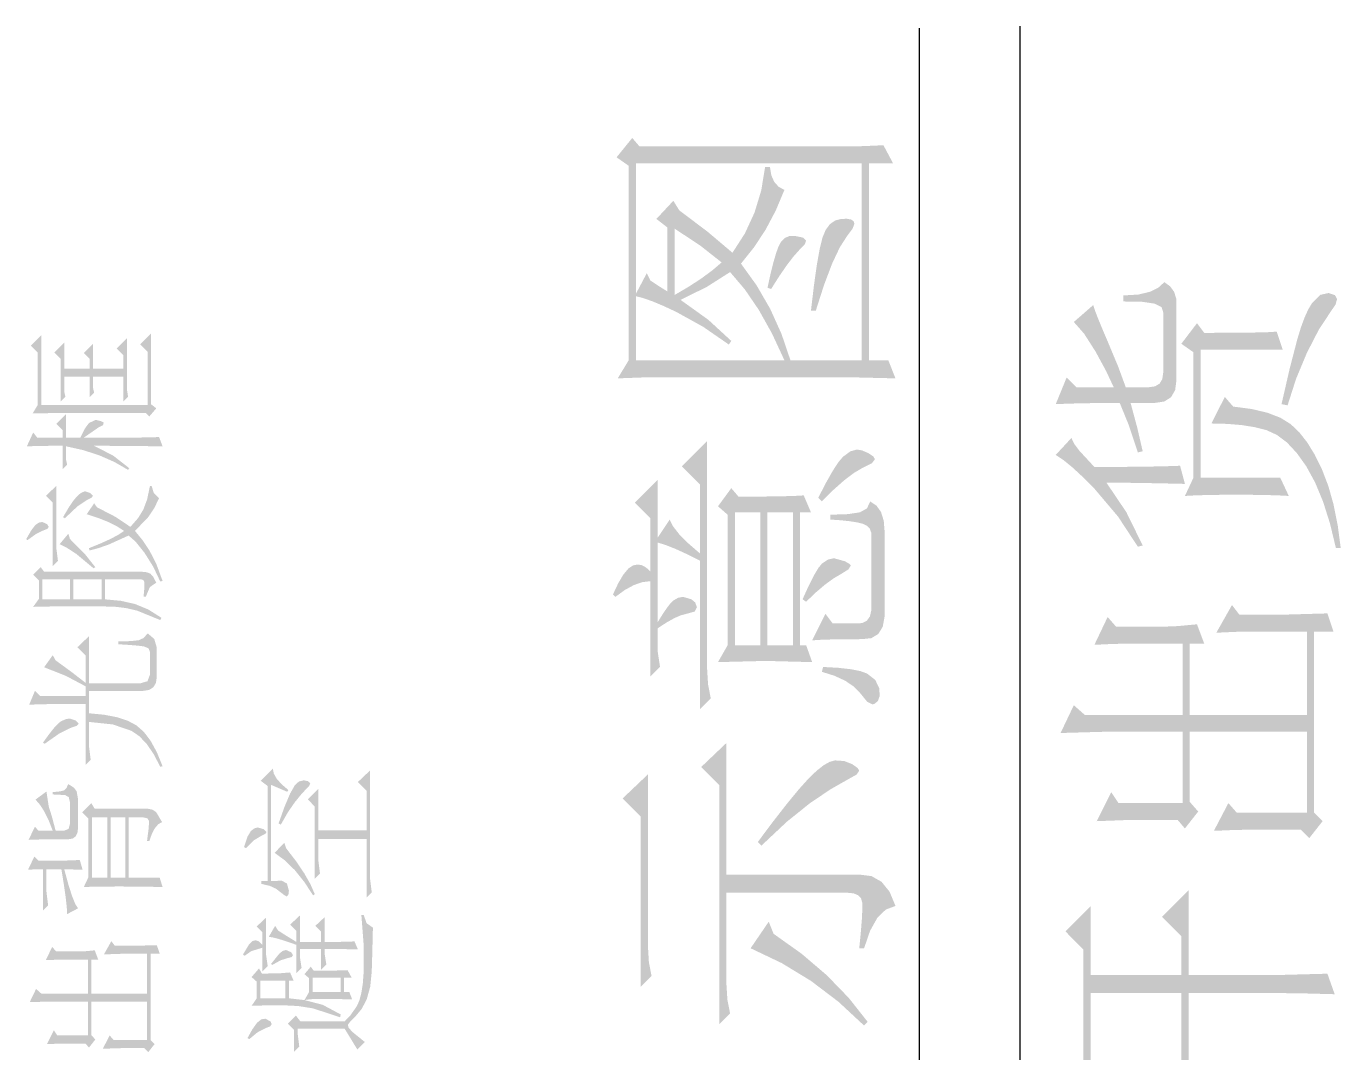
# Model space of a CAD drawing. Header units: millimetres. Extents: x 19 to 191, y 8 to 260.
# Drawn here: x 100.19 to 115.94, y 192.31 to 204.6 of the extents above; entities that cross this region are included whole.
import ezdxf

# ---------------------------------------------------------------- set-up
doc = ezdxf.new("R2010")
doc.units = ezdxf.units.MM
doc.layers.get('0').update_dxf_attribs({"linetype": 'CONTINUOUS'})

msp = doc.modelspace()

# ---------------------------------------------------------------- hatches: boundary and pattern name
h = msp.add_hatch(color=7)
h.paths.add_polyline_path([(107.536912, 203.165016), (109.938556, 203.165016), (110.213544, 203.168461), (110.460006, 203.179347), (110.575761, 202.962169), (110.286373, 202.962169), (110.286373, 200.60407), (110.517884, 200.60407), (110.604425, 200.386891), (110.011317, 200.401222), (107.8263, 200.401222), (107.565919, 200.397571), (107.276187, 200.386891), (107.406825, 200.60407), (107.406825, 202.933505), (107.261855, 203.034929), (107.44982, 203.266439)])
h.paths.add_polyline_path([(107.493366, 200.60407), (109.27324, 200.60407), (109.124084, 200.924894), (108.965937, 201.207788), (108.798695, 201.452855), (108.622254, 201.660198), (108.343615, 201.482776), (108.028596, 201.327264), (108.361736, 201.08845), (108.636586, 200.83558), (108.607372, 200.792034), (108.298484, 201.005354), (107.978435, 201.182294), (107.825981, 201.253608), (107.694352, 201.308798), (107.583498, 201.347866), (107.493366, 201.37081)])
h.paths.add_polyline_path([(110.199281, 200.60407), (110.199281, 202.962169), (107.493366, 202.962169), (107.493366, 201.399473), (107.623452, 201.645867), (107.666998, 201.558775), (107.782891, 201.482776), (107.869846, 201.428688), (107.869846, 202.195428), (107.739208, 202.296852), (107.942055, 202.514031), (108.014264, 202.398275), (108.34706, 202.148299), (108.650918, 201.891709), (108.800271, 202.124029), (108.915156, 202.372782), (108.995625, 202.637865), (109.041729, 202.919174), (109.099607, 202.919174), (109.11604, 202.820463), (109.150456, 202.741751), (109.202856, 202.682987), (109.27324, 202.644117), (109.1703, 202.39887), (109.049171, 202.170003), (108.909851, 201.95757), (108.752341, 201.761622), (108.941365, 201.499209), (109.103259, 201.218812), (109.23797, 200.920433), (109.345449, 200.60407)])
h.paths.add_polyline_path([(107.956386, 201.385142), (108.127444, 201.485506), (108.278503, 201.584062), (108.409614, 201.68086), (108.520831, 201.775953), (108.264033, 201.978112), (107.956386, 202.181097)])
h.paths.add_polyline_path([(109.070392, 201.472234), (109.105842, 201.633163), (109.139432, 201.768719), (109.171161, 201.878953), (109.20103, 201.963918), (109.23493, 202.026334), (109.278752, 202.068855), (109.332495, 202.091429), (109.396161, 202.094005), (109.4991, 202.072094), (109.533413, 202.036127), (109.515499, 201.989411), (109.461204, 201.935255), (109.38555, 201.850815), (109.302454, 201.743018), (109.211917, 201.611863), (109.113938, 201.457351)])
h.paths.add_polyline_path([(109.591291, 201.197177), (109.62724, 201.501224), (109.66226, 201.74853), (109.696246, 201.938992), (109.729095, 202.072507), (109.767637, 202.165232), (109.817909, 202.233462), (109.879861, 202.277301), (109.953439, 202.296852), (110.022892, 202.298505), (110.072502, 202.28941), (110.102267, 202.269567), (110.112189, 202.238974), (110.090623, 202.180752), (110.025648, 202.094005), (109.937058, 201.956666), (109.84485, 201.761346), (109.748921, 201.508149), (109.649168, 201.197177)])
h = msp.add_hatch(color=7)
h.paths.add_polyline_path([(115.317224, 198.978566), (115.201891, 198.984758), (115.058497, 198.989245), (114.887095, 198.991976), (114.687736, 198.992897), (114.489299, 198.991976), (114.320627, 198.989245), (114.181721, 198.984758), (114.07258, 198.978566), (114.174004, 199.195744), (114.174004, 200.700562), (114.029585, 200.801434), (114.21755, 201.047828), (114.30409, 200.932072), (114.629962, 200.932917), (114.88328, 200.935518), (115.064044, 200.939979), (115.172254, 200.946404), (115.245015, 200.729225), (114.261096, 200.729225), (114.261096, 199.195744), (115.2158, 199.195744)])
h.paths.add_polyline_path([(114.391182, 199.84673), (114.550484, 200.164781), (114.651356, 200.049026), (114.873565, 200.019785), (115.062287, 199.975094), (115.217523, 199.915003), (115.339273, 199.839564), (115.44142, 199.743024), (115.537986, 199.620387), (115.629177, 199.471602), (115.715201, 199.296617), (115.791571, 199.096741), (115.854452, 198.873352), (115.903795, 198.626503), (115.939546, 198.356243), (115.881669, 198.356243), (115.810553, 198.65048), (115.727811, 198.911386), (115.633389, 199.138909), (115.527237, 199.332997), (115.413351, 199.492867), (115.295796, 199.618526), (115.174623, 199.709873), (115.049885, 199.766803), (114.913786, 199.801616), (114.758567, 199.82661), (114.584332, 199.841683)])
h.paths.add_polyline_path([(115.302892, 200.063908), (115.230132, 200.07824), (115.328111, 200.503227), (115.418648, 200.852146), (115.462478, 200.996323), (115.507187, 201.11797), (115.552826, 201.217085), (115.599446, 201.29367), (115.695358, 201.387514), (115.794576, 201.409425), (115.870506, 201.384069), (115.896, 201.337216), (115.877879, 201.271966), (115.823791, 201.192246), (115.678683, 200.973138), (115.534403, 200.692845), (115.404178, 200.38003)])
h.paths.add_polyline_path([(114.07258, 199.122984), (113.791469, 199.129495), (113.541002, 199.134146), (113.32123, 199.136937), (113.132207, 199.137867), (113.371296, 198.78316), (113.566564, 198.385458), (113.508687, 198.370575), (113.271871, 198.730588), (112.994954, 199.057941), (112.854515, 199.200344), (112.729268, 199.316598), (112.619318, 199.406601), (112.524767, 199.47025), (112.712732, 199.673097), (112.743738, 199.606124), (112.80699, 199.520961), (112.987788, 199.325831), (113.31242, 199.326675), (113.591782, 199.329276), (113.825877, 199.333738), (114.014702, 199.340163)])
h.paths.add_polyline_path([(113.291508, 200.092572), (113.064657, 200.09165), (112.861215, 200.08892), (112.681235, 200.084433), (112.524767, 200.07824), (112.654854, 200.396291), (112.770609, 200.280536), (113.219299, 200.280536), (113.128693, 200.474013), (113.00212, 200.707177), (112.864523, 200.922495), (112.741395, 201.062159), (112.972905, 201.264455), (112.99492, 201.199464), (113.031197, 201.10543), (113.081736, 200.982457), (113.146538, 200.830649), (113.273525, 200.526447), (113.363717, 200.280536), (113.638774, 200.280536), (113.714738, 200.291388), (113.768998, 200.323944), (113.801554, 200.378204), (113.812406, 200.454169), (113.812406, 201.177914), (113.793398, 201.240021), (113.707469, 201.282439), (113.55467, 201.305116), (113.335054, 201.308001), (113.335054, 201.38021), (113.515784, 201.391028), (113.653105, 201.423756), (113.754391, 201.474193), (113.826738, 201.539512), (113.895666, 201.488869), (113.942838, 201.423756), (113.968202, 201.344175), (113.971708, 201.250124), (113.971708, 200.367628), (113.955464, 200.247213), (113.906664, 200.161267), (113.825205, 200.109737), (113.710983, 200.092572), (113.421595, 200.092572), (113.501521, 199.795742), (113.566564, 199.513796), (113.508687, 199.499464), (113.396583, 199.835499)])
h = msp.add_hatch(color=7)
h.paths.add_polyline_path([(100.58792, 199.972986), (100.264356, 199.966371), (100.326092, 200.069448), (100.326092, 200.696731), (100.24341, 200.779414), (100.367434, 200.903437), (100.367434, 200.069448), (101.642394, 200.069448), (101.642394, 200.703346), (101.552546, 200.793194), (101.683736, 200.923832), (101.683736, 200.076614), (101.746023, 200.028107), (101.663341, 199.931644), (101.621448, 199.972986)])
h.paths.add_polyline_path([(100.6017, 200.110789), (100.6017, 200.620664), (100.526184, 200.696731), (100.643041, 200.813589), (100.643041, 200.503806), (100.94621, 200.503806), (100.94621, 200.620664), (100.877308, 200.689565), (100.987551, 200.799809), (100.987551, 200.503806), (101.353006, 200.503806), (101.353006, 200.662005), (101.270324, 200.744687), (101.394348, 200.86871), (101.394348, 200.255759), (101.408128, 200.165911), (101.353006, 200.110789), (101.353006, 200.407343), (100.987551, 200.407343), (100.987551, 200.276154), (101.001331, 200.214418), (100.94621, 200.159296), (100.94621, 200.407343), (100.643041, 200.407343), (100.643041, 200.228198), (100.656822, 200.165911)])
h.paths.add_polyline_path([(101.435689, 199.676983), (101.570116, 199.678637), (101.780198, 199.683598), (101.821539, 199.573355), (100.994717, 199.58052), (101.225676, 199.464834), (101.421908, 199.311527), (101.408128, 199.291132), (101.242867, 199.386234), (101.063756, 199.464903), (100.870796, 199.527242), (100.663987, 199.573355), (100.663987, 199.415156), (100.677768, 199.352868), (100.622646, 199.297747), (100.622646, 199.58052), (100.4229, 199.578591), (100.195454, 199.573355), (100.270971, 199.738719), (100.319478, 199.676983), (100.622646, 199.676983), (100.622646, 199.76628), (100.546579, 199.842348), (100.663987, 199.959205), (100.663987, 199.676983), (100.835967, 199.676983), (100.893155, 199.789431), (100.939595, 199.852269), (101.022277, 199.890303), (101.087872, 199.873216), (101.116122, 199.858402), (101.108267, 199.826638), (101.056453, 199.801006), (100.877308, 199.676983)])
h = msp.add_hatch(color=7)
h.paths.add_polyline_path([(107.218309, 197.798462), (107.282276, 197.933958), (107.343504, 198.037001), (107.401941, 198.107591), (107.457537, 198.145728), (107.511271, 198.157389), (107.564128, 198.149311), (107.616054, 198.121388), (107.666998, 198.073519), (107.666998, 198.710172), (107.479034, 198.898137), (107.75409, 199.173193), (107.75409, 198.478662), (107.898509, 198.695841), (107.937568, 198.615949), (108.010888, 198.521794), (108.118418, 198.413377), (108.260106, 198.290697), (108.260106, 199.115315), (108.043478, 199.332494), (108.347198, 199.636214), (108.347198, 196.901635), (108.358222, 196.720561), (108.390744, 196.554369), (108.260106, 196.423731), (108.260106, 198.203605), (108.103836, 198.282265), (107.967411, 198.344648), (107.850829, 198.390803), (107.75409, 198.420784), (107.75409, 197.465528), (107.814776, 197.563085), (107.866263, 197.639092), (107.908655, 197.693499), (107.942055, 197.726253), (107.999932, 197.758775), (108.05781, 197.769799), (108.159234, 197.740585), (108.204571, 197.702551), (108.224277, 197.646327), (108.197336, 197.593823), (108.101356, 197.566952), (108.036244, 197.550519), (107.956662, 197.516102), (107.862611, 197.463702), (107.75409, 197.393319), (107.75409, 197.118262), (107.782754, 196.930298), (107.666998, 196.814543), (107.666998, 197.957763), (107.570372, 197.94599), (107.468216, 197.910703), (107.360583, 197.851956), (107.247523, 197.769799)])
h.paths.add_polyline_path([(108.477285, 196.988176), (108.59304, 197.191023), (108.59304, 198.753718), (108.477285, 198.854591), (108.636586, 199.071769), (108.723127, 198.970346), (109.005478, 198.971276), (109.2299, 198.974066), (109.396342, 198.978717), (109.50475, 198.985229), (109.591291, 198.782381), (109.461204, 198.782381), (109.461204, 197.191023), (109.533413, 197.191023), (109.606174, 196.988176), (109.048895, 197.002507)])
h.paths.add_polyline_path([(108.680132, 197.191023), (108.983852, 197.191023), (108.983852, 198.782381), (108.680132, 198.782381)])
h.paths.add_polyline_path([(109.070392, 197.191023), (109.374663, 197.191023), (109.374663, 198.782381), (109.070392, 198.782381)])
h.paths.add_polyline_path([(109.721929, 196.87242), (109.73626, 196.930298), (109.921245, 196.919756), (110.070986, 196.903013), (110.18538, 196.880069), (110.264325, 196.850923), (110.361752, 196.774855), (110.408743, 196.67729), (110.416047, 196.584686), (110.394412, 196.525155), (110.360029, 196.492426), (110.329368, 196.481609), (110.264394, 196.514268), (110.18495, 196.612247), (110.107022, 196.693594), (110.003875, 196.764038), (109.875511, 196.823629)])
h.paths.add_polyline_path([(109.533413, 197.711921), (109.490418, 197.740585), (109.564419, 197.902745), (109.627671, 198.027905), (109.680174, 198.116065), (109.721929, 198.167225), (109.794345, 198.216352), (109.866347, 198.23282), (109.996985, 198.19644), (110.05128, 198.165503), (110.069195, 198.145728), (110.040256, 198.09853), (109.953439, 198.044304), (109.862075, 197.990974), (109.761616, 197.9178), (109.652062, 197.824783)])
h.paths.add_polyline_path([(109.721929, 198.912468), (109.678383, 198.956014), (109.772856, 199.138647), (109.853738, 199.281438), (109.921081, 199.384438), (109.974937, 199.447698), (110.063751, 199.512948), (110.141404, 199.53479), (110.204656, 199.523766), (110.278656, 199.491244), (110.338463, 199.451626), (110.358583, 199.419035), (110.322271, 199.371837), (110.213613, 199.317611), (110.107177, 199.254463), (109.989682, 199.165889), (109.861231, 199.051891)])
h.paths.add_polyline_path([(110.199281, 197.263232), (109.999405, 197.262311), (109.833894, 197.25958), (109.7028, 197.255093), (109.606174, 197.2489), (109.764924, 197.566952), (109.852016, 197.451196), (110.127072, 197.451196), (110.203881, 197.455623), (110.260742, 197.483718), (110.297759, 197.535377), (110.315037, 197.610498), (110.315037, 198.478662), (110.313994, 198.537685), (110.296778, 198.584977), (110.263334, 198.620591), (110.213613, 198.644578), (110.145805, 198.661424), (110.058101, 198.675583), (109.950451, 198.687056), (109.822801, 198.695841), (109.822801, 198.753718), (110.034812, 198.760815), (110.177784, 198.782381), (110.262809, 198.829441), (110.300705, 198.912468), (110.376669, 198.862635), (110.43093, 198.785826), (110.463486, 198.68194), (110.474338, 198.550871), (110.474338, 197.538289), (110.451591, 197.412525), (110.398201, 197.324693), (110.314115, 197.274894)])
h = msp.add_hatch(color=7)
h.paths.add_polyline_path([(100.188289, 198.463138), (100.250438, 198.570625), (100.298532, 198.63181), (100.339873, 198.659508), (100.381214, 198.666536), (100.440194, 198.638975), (100.457282, 198.608107), (100.441848, 198.583716), (100.394994, 198.566766), (100.30556, 198.523358), (100.202069, 198.449357)])
h.paths.add_polyline_path([(100.505237, 198.139574), (100.505237, 198.897495), (100.422555, 198.980178), (100.546579, 199.097035), (100.546579, 198.366675), (100.567525, 198.20131)])
h.paths.add_polyline_path([(100.58792, 198.401402), (100.691548, 198.525425), (100.711943, 198.463138), (100.891226, 198.282063), (101.015111, 198.125794), (100.994717, 198.112014), (100.788011, 198.283993), (100.679284, 198.354686)])
h.paths.add_polyline_path([(100.629261, 198.724965), (100.699403, 198.844441), (100.757143, 198.928363), (100.804272, 198.98252), (100.843132, 199.014353), (100.891088, 199.035299), (100.953375, 199.014353), (100.987551, 198.980178), (100.970463, 198.957371), (100.918649, 198.931671), (100.800138, 198.852433), (100.650207, 198.711185)])
h.paths.add_polyline_path([(101.036058, 198.842374), (101.256544, 198.728548), (101.435689, 198.608107), (101.526157, 198.710978), (101.59058, 198.814262), (101.636262, 198.936632), (101.669955, 199.097035), (101.690901, 199.097035), (101.716533, 199.01263), (101.780198, 198.952617), (101.720598, 198.830729), (101.652316, 198.728272), (101.49081, 198.5596), (101.57928, 198.451769), (101.666097, 198.322027), (101.747952, 198.160865), (101.821539, 197.960429), (101.793979, 197.953264), (101.708747, 198.13234), (101.604912, 198.297773), (101.500319, 198.428825), (101.414743, 198.504479), (101.170554, 198.394236), (101.050734, 198.352964), (100.94621, 198.325334), (100.939595, 198.352895), (101.084909, 198.412323), (101.203352, 198.466583), (101.294922, 198.515675), (101.359621, 198.5596), (101.277671, 198.613344), (101.175722, 198.664607), (101.053826, 198.713389), (100.912034, 198.759692), (101.001331, 198.89033)])
h.paths.add_polyline_path([(100.381214, 197.739943), (100.711943, 197.739943), (100.711943, 197.980824), (100.381214, 197.980824)])
h.paths.add_polyline_path([(100.753284, 197.739943), (101.091179, 197.739943), (101.091179, 197.980824), (100.753284, 197.980824)])
h.paths.add_polyline_path([(101.793979, 197.491896), (101.515064, 197.605447), (101.382359, 197.635626), (101.267017, 197.650095), (101.199011, 197.653075), (101.101652, 197.655332), (100.974942, 197.656761), (100.818879, 197.657261), (100.511439, 197.655332), (100.270971, 197.650095), (100.339873, 197.746558), (100.339873, 197.967044), (100.270971, 198.035946), (100.360819, 198.125794), (100.40216, 198.070672), (101.573493, 198.070672), (101.633713, 198.06454), (101.67657, 198.046419), (101.711296, 198.00742), (101.746023, 197.939483), (101.669886, 197.887807), (101.621448, 197.774119), (101.593888, 197.774119), (101.603465, 197.881606), (101.604361, 197.94279), (101.591545, 197.971316), (101.559712, 197.980824), (101.13252, 197.980824), (101.13252, 197.739943), (101.322001, 197.722235), (101.49081, 197.684271), (101.649285, 197.61902), (101.807759, 197.519457)])
for points in [[(113.247962, 197.412412), (113.812406, 197.412412), (113.986039, 197.419509), (114.21755, 197.441076), (114.30409, 197.209565), (114.130458, 197.209565), (114.130458, 196.356284), (115.534403, 196.356284), (115.534403, 197.354535), (114.897749, 197.354535), (114.68436, 197.350883), (114.44906, 197.340203), (114.637024, 197.672586), (114.724116, 197.556831), (115.259346, 197.556831), (115.780245, 197.571714), (115.852454, 197.354535), (115.620944, 197.354535), (115.620944, 195.183849), (115.722367, 195.082977), (115.563066, 194.880129), (115.461642, 194.981553), (114.897749, 194.981553), (114.66996, 194.977901), (114.419846, 194.967221), (114.593478, 195.299604), (114.694902, 195.183849), (115.534403, 195.183849), (115.534403, 196.153437), (114.130458, 196.153437), (114.130458, 195.314487), (114.231881, 195.198732), (114.07258, 194.995885), (113.986039, 195.097308), (113.392932, 195.097308), (113.016451, 195.082977), (113.190084, 195.430242), (113.277176, 195.299604), (114.043917, 195.299604), (114.043917, 196.153437), (113.088661, 196.153437), (112.582645, 196.139105), (112.741395, 196.472039), (112.872033, 196.356284), (114.043917, 196.356284), (114.043917, 197.209565), (113.392932, 197.209565), (113.204829, 197.205913), (112.987788, 197.195234), (113.146538, 197.528168)], [(100.546579, 193.522068), (100.815572, 193.522068), (100.898392, 193.525445), (101.008497, 193.535849), (101.049838, 193.425606), (100.967156, 193.425606), (100.967156, 193.018809), (101.635229, 193.018809), (101.635229, 193.494508), (101.33206, 193.494508), (101.11874, 193.487342), (101.208037, 193.646092), (101.249378, 193.59097), (101.504591, 193.59097), (101.752638, 193.597585), (101.787364, 193.494508), (101.677121, 193.494508), (101.677121, 192.460979), (101.725077, 192.412472), (101.64956, 192.316009), (101.601053, 192.364516), (101.33206, 192.364516), (101.10496, 192.35735), (101.187642, 192.5161), (101.235598, 192.460979), (101.635229, 192.460979), (101.635229, 192.922346), (100.967156, 192.922346), (100.967156, 192.522715), (101.015111, 192.467594), (100.939595, 192.371131), (100.898254, 192.419638), (100.61548, 192.419638), (100.436335, 192.412472), (100.519018, 192.577837), (100.560359, 192.5161), (100.925815, 192.5161), (100.925815, 192.922346), (100.471062, 192.922346), (100.22963, 192.915732), (100.305697, 193.07393), (100.367434, 193.018809), (100.925815, 193.018809), (100.925815, 193.425606), (100.61548, 193.425606), (100.422555, 193.41844), (100.498623, 193.57719)]]:
    msp.add_hatch(color=7).paths.add_polyline_path(points)
h = msp.add_hatch(color=7)
h.paths.add_polyline_path([(100.408775, 196.00987), (100.38838, 196.023651), (100.461666, 196.125049), (100.522807, 196.2019), (100.571857, 196.254257), (100.608866, 196.282171), (100.663918, 196.305253), (100.705329, 196.313039), (100.781396, 196.288785), (100.815572, 196.251303), (100.793178, 196.225189), (100.725723, 196.202796), (100.584612, 196.133825)])
h.paths.add_polyline_path([(100.898254, 196.485569), (100.498623, 196.485569), (100.374668, 196.48364), (100.223015, 196.478403), (100.291917, 196.643768), (100.353653, 196.582032), (100.898254, 196.582032), (100.898254, 196.698889), (100.660542, 196.824498), (100.40216, 196.926541), (100.505237, 197.07096), (100.539964, 197.009224), (100.736265, 196.866045), (100.898254, 196.740231), (100.898254, 197.07096), (100.801791, 197.167422), (100.939595, 197.298612), (100.939595, 196.733616), (101.552546, 196.733616), (101.640603, 196.759316), (101.669955, 196.836693), (101.669955, 197.112301), (101.653488, 197.15192), (101.604361, 197.174588), (101.560238, 197.181298), (101.493222, 197.188162), (101.403365, 197.19513), (101.290719, 197.202149), (101.290719, 197.236324), (101.441614, 197.239701), (101.535459, 197.250105), (101.595128, 197.27739), (101.642394, 197.332787), (101.721701, 197.265814), (101.752638, 197.160808), (101.752638, 196.816298), (101.742302, 196.740739), (101.711296, 196.686832), (101.65962, 196.654525), (101.587273, 196.643768), (100.939595, 196.643768), (100.939595, 196.375326), (101.119946, 196.358256), (101.274872, 196.328473), (101.404373, 196.285874), (101.508449, 196.230356), (101.596514, 196.153264), (101.678017, 196.046044), (101.753008, 195.908748), (101.821539, 195.741429), (101.793979, 195.734263), (101.715499, 195.885167), (101.632059, 196.007183), (101.543451, 196.100364), (101.449469, 196.164762), (101.225745, 196.241587), (100.939595, 196.271698), (100.939595, 195.98231), (100.95999, 195.816945), (100.898254, 195.755209)])
h = msp.add_hatch(color=7)
h.paths.add_polyline_path([(107.551243, 193.097776), (107.551243, 195.137824), (107.334064, 195.355003), (107.638335, 195.644391), (107.638335, 193.575129), (107.649084, 193.394055), (107.68133, 193.227863)])
h.paths.add_polyline_path([(108.491616, 192.649087), (108.491616, 195.514304), (108.274989, 195.730932), (108.578708, 196.02032), (108.578708, 194.443293), (110.170067, 194.443293), (110.316613, 194.425094), (110.437889, 194.356408), (110.533843, 194.237181), (110.604425, 194.067364), (110.488549, 194.024567), (110.387246, 193.925909), (110.300412, 193.771336), (110.227945, 193.560797), (110.170067, 193.560797), (110.188774, 193.751897), (110.201073, 193.905996), (110.206964, 194.023095), (110.206447, 194.103193), (110.192615, 194.156816), (110.157802, 194.195246), (110.102112, 194.21838), (110.025648, 194.226114), (108.578708, 194.226114), (108.578708, 193.12644), (108.589733, 192.945365), (108.622254, 192.779174)])
h.paths.add_polyline_path([(108.868096, 193.560797), (109.085275, 193.878848), (109.143153, 193.73443), (109.479678, 193.494763), (109.779875, 193.238819), (110.043796, 192.966648), (110.271491, 192.678302), (110.227945, 192.634756), (109.920668, 192.920216), (109.591635, 193.16971), (109.240795, 193.383237)])
h.paths.add_polyline_path([(108.954637, 194.834105), (109.144591, 195.087509), (109.309275, 195.298641), (109.448638, 195.467399), (109.562628, 195.593679), (109.658444, 195.685982), (109.743357, 195.752912), (109.817418, 195.79452), (109.880679, 195.810858), (109.989337, 195.803348), (110.083526, 195.767312), (110.148501, 195.721837), (110.170067, 195.687937), (110.137683, 195.640739), (110.03998, 195.586513), (109.823421, 195.463317), (109.57751, 195.297125), (109.302523, 195.076295), (108.998183, 194.790559)])
h = msp.add_hatch(color=7)
h.paths.add_polyline_path([(103.645921, 194.394708), (103.645921, 195.255706), (103.563239, 195.345554), (103.687262, 195.469577), (103.687262, 194.973484), (104.266038, 194.973484), (104.266038, 195.448631), (104.16241, 195.55226), (104.30738, 195.690063), (104.30738, 194.394708), (104.328326, 194.229343), (104.266038, 194.167056), (104.266038, 194.869855), (103.687262, 194.869855), (103.687262, 194.621808), (103.707657, 194.456444)])
h.paths.add_polyline_path([(102.798152, 194.773392), (102.839493, 194.897347), (102.880834, 194.966318), (102.922176, 194.997324), (102.963517, 195.007659), (103.03297, 194.986713), (103.067145, 194.952537), (103.053434, 194.931867), (103.012024, 194.911196), (102.919075, 194.856075), (102.819098, 194.759612)])
h.paths.add_polyline_path([(103.315192, 195.434851), (103.122267, 195.517533), (103.122267, 194.367147), (103.252422, 194.369214), (103.311885, 194.335727), (103.335587, 194.249738), (103.328972, 194.201231), (103.308026, 194.180836), (103.273851, 194.201782), (103.180695, 194.273991), (103.107659, 194.307547), (103.004858, 194.33242), (103.004858, 194.367147), (103.080926, 194.367147), (103.080926, 195.503753), (102.998243, 195.56604), (103.142662, 195.710458), (103.154332, 195.652994), (103.189308, 195.591396), (103.247539, 195.525663), (103.328972, 195.455797)])
h.paths.add_polyline_path([(103.280465, 194.821899), (103.301412, 194.759612), (103.421206, 194.603644), (103.518522, 194.45982), (103.593409, 194.328088), (103.645921, 194.208397), (103.624975, 194.194616), (103.519555, 194.355709), (103.408347, 194.494477), (103.290112, 194.610646), (103.163608, 194.70449)])
h.paths.add_polyline_path([(103.211564, 195.056166), (103.284255, 195.259013), (103.349919, 195.413905), (103.407452, 195.515535), (103.456303, 195.558874), (103.514732, 195.572655), (103.563239, 195.562181), (103.5908, 195.538479), (103.580464, 195.508989), (103.549459, 195.476192), (103.482141, 195.403018), (103.404489, 195.30752), (103.321807, 195.187562), (103.239124, 195.042385)])
h = msp.add_hatch(color=7)
h.paths.add_polyline_path([(100.333258, 194.611078), (100.449005, 194.611078), (100.541549, 194.611078), (100.610838, 194.611078), (100.656822, 194.611078), (100.829352, 194.617692), (100.863527, 194.500835), (100.643041, 194.507449), (100.692444, 194.325643), (100.736472, 194.186987), (100.775126, 194.091428), (100.808406, 194.038916), (100.677768, 193.970015), (100.673513, 194.052593), (100.66068, 194.169692), (100.639165, 194.321311), (100.608866, 194.507449), (100.429721, 194.507449), (100.429721, 194.239008), (100.450116, 194.073643), (100.38838, 194.011356), (100.38838, 194.507449), (100.288679, 194.505796), (100.209235, 194.500835), (100.284751, 194.659034)])
h.paths.add_polyline_path([(100.40216, 194.865739), (100.215849, 194.859125), (100.291917, 195.017324), (100.333258, 194.969368), (100.505237, 194.969368), (100.456351, 195.093081), (100.405605, 195.196331), (100.352999, 195.279116), (100.298532, 195.341438), (100.429721, 195.437901), (100.457282, 195.258756), (100.495315, 195.13804), (100.539964, 194.969368), (100.643041, 194.969368), (100.694855, 194.990038), (100.711943, 195.05205), (100.711943, 195.306712), (100.697405, 195.370377), (100.653514, 195.396008), (100.505237, 195.403174), (100.505237, 195.430735), (100.590882, 195.439348), (100.639734, 195.451681), (100.668328, 195.477244), (100.691548, 195.527198), (100.75797, 195.48503), (100.791318, 195.441208), (100.808406, 195.348053), (100.808406, 195.003543), (100.801154, 194.943176), (100.779329, 194.900121), (100.742828, 194.874326), (100.691548, 194.865739)])
h.paths.add_polyline_path([(100.97377, 194.404372), (101.160081, 194.404372), (101.160081, 195.127567), (100.97377, 195.127567)])
h.paths.add_polyline_path([(101.201422, 194.404372), (101.373401, 194.404372), (101.373401, 195.127567), (101.201422, 195.127567)])
h.paths.add_polyline_path([(101.821539, 194.294129), (101.595748, 194.29909), (101.31828, 194.300744), (101.177212, 194.30033), (101.056659, 194.29909), (100.956674, 194.297023), (100.877308, 194.294129), (100.932429, 194.410987), (100.932429, 195.113786), (100.856913, 195.189854), (100.967156, 195.300097), (101.008497, 195.231195), (101.64956, 195.231195), (101.701099, 195.22086), (101.746023, 195.189854), (101.814925, 195.072445), (101.769148, 195.045255), (101.728591, 194.998376), (101.693304, 194.931756), (101.663341, 194.845344), (101.635229, 194.845344), (101.65521, 195.001132), (101.659482, 195.082918), (101.641568, 195.116404), (101.593888, 195.127567), (101.414743, 195.127567), (101.414743, 194.404372), (101.787364, 194.404372)])
h = msp.add_hatch(color=7)
h.paths.add_polyline_path([(112.944242, 192.127761), (114.029585, 192.127761), (114.029585, 193.024588), (112.944242, 193.024588)])
h.paths.add_polyline_path([(114.116126, 193.241767), (115.245015, 193.241767), (115.780245, 193.256099), (115.867337, 193.010257), (115.465639, 193.020937), (115.12926, 193.024588), (114.116126, 193.024588), (114.116126, 192.127761), (114.41429, 192.104929), (114.686151, 192.051349), (114.931658, 191.967073), (115.150757, 191.852153), (115.352002, 191.699389), (115.543222, 191.501512), (115.72452, 191.258469), (115.896, 190.970209), (115.852454, 190.926663), (115.695022, 191.150741), (115.526893, 191.345931), (115.347911, 191.512286), (115.157923, 191.649857), (114.946463, 191.758499), (114.702343, 191.838097), (114.425564, 191.888758), (114.116126, 191.910582), (114.116126, 191.346138), (114.12715, 191.165064), (114.159672, 190.998872), (114.029585, 190.868785), (114.029585, 191.910582), (112.944242, 191.910582), (112.944242, 191.548985), (112.955267, 191.367911), (112.987788, 191.201719), (112.85715, 191.071081), (112.85715, 193.545487), (112.640523, 193.762666), (112.944242, 194.066385), (112.944242, 193.241767), (114.029585, 193.241767), (114.029585, 193.704788), (113.798075, 193.936298), (114.116126, 194.25435)])
h = msp.add_hatch(color=7)
h.paths.add_polyline_path([(102.991077, 192.961188), (103.294246, 192.961188), (103.294246, 193.174509), (102.991077, 193.174509)])
h.paths.add_polyline_path([(103.61836, 193.036705), (103.955704, 193.036705), (103.955704, 193.209235), (103.61836, 193.209235)])
h.paths.add_polyline_path([(103.136047, 193.36082), (103.122267, 193.3746), (103.218729, 193.494765), (103.26007, 193.528527), (103.301412, 193.539964), (103.363699, 193.512404), (103.384094, 193.477677), (103.36866, 193.455215), (103.321807, 193.443502), (103.234094, 193.415803)])
h.paths.add_polyline_path([(102.805318, 193.471063), (102.784372, 193.484843), (102.854238, 193.600943), (102.898473, 193.646349), (102.935956, 193.656822), (102.977297, 193.642904), (103.018638, 193.601701), (103.018638, 193.753285), (102.949736, 193.822187), (103.059979, 193.925815), (103.059979, 193.498623), (103.080926, 193.347039), (103.018638, 193.284752), (103.018638, 193.567525), (102.884693, 193.526184)])
h.paths.add_polyline_path([(103.94909, 192.733537), (103.625526, 192.840472), (103.445417, 192.868998), (103.249597, 192.878506), (103.057637, 192.876577), (102.888, 192.87134), (102.949736, 192.961188), (102.949736, 193.160728), (102.888, 193.21585), (102.977297, 193.319478), (103.012024, 193.257191), (103.220383, 193.260567), (103.349367, 193.270971), (103.390709, 193.174509), (103.335587, 193.174509), (103.335587, 192.961188), (103.521898, 192.940242), (103.577019, 193.036705), (103.577019, 193.20207), (103.521898, 193.250576), (103.597414, 193.339873), (103.632141, 193.291918), (103.76352, 193.292331), (103.874951, 193.293571), (103.966539, 193.295638), (104.038386, 193.298532), (104.086893, 193.209235), (103.997045, 193.209235), (103.997045, 193.036705), (104.059333, 193.036705), (104.093508, 192.947408), (103.933449, 192.952369), (103.701043, 192.954023), (103.5908, 192.95044), (103.521898, 192.940242), (103.740661, 192.883191), (103.955704, 192.768263)])
h.paths.add_polyline_path([(104.16241, 193.546579), (103.952466, 193.551816), (103.762779, 193.553745), (103.762779, 193.498623), (103.783725, 193.367434), (103.721438, 193.305698), (103.721438, 193.553745), (103.466776, 193.553745), (103.466776, 193.457282), (103.487171, 193.326093), (103.425435, 193.264357), (103.425435, 193.601701), (103.311747, 193.641268), (103.218729, 193.670603), (103.146382, 193.689602), (103.094706, 193.698163), (103.170222, 193.829353), (103.204949, 193.774231), (103.291007, 193.718972), (103.425435, 193.636427), (103.425435, 193.767065), (103.349367, 193.843133), (103.466776, 193.953376), (103.466776, 193.636427), (103.721438, 193.636427), (103.721438, 193.760451), (103.652536, 193.829353), (103.762779, 193.93243), (103.762779, 193.636427), (103.886199, 193.636841), (103.986986, 193.638081), (104.065241, 193.640148), (104.121069, 193.643042)])
h.paths.add_polyline_path([(102.860439, 192.471709), (102.839493, 192.48549), (102.899438, 192.593046), (102.953595, 192.667942), (103.004307, 192.709352), (103.053365, 192.716449), (103.115101, 192.68503), (103.128881, 192.650854), (103.11014, 192.624809), (103.053365, 192.602899), (102.957109, 192.5526)])
h.paths.add_polyline_path([(104.004211, 192.685581), (104.074147, 192.759995), (104.145322, 192.860867), (104.177982, 192.929709), (104.2032, 193.022167), (104.220977, 193.138292), (104.231312, 193.278137), (104.231381, 193.600047), (104.203751, 193.959991), (104.231863, 193.959991), (104.266107, 193.860014), (104.342106, 193.808406), (104.334734, 193.507098), (104.327774, 193.278137), (104.309722, 193.10037), (104.269346, 192.954023), (104.209746, 192.837027), (104.134849, 192.747317), (104.070357, 192.683583), (104.042245, 192.64424), (104.050996, 192.608617), (104.097366, 192.557699), (104.245643, 192.437534), (104.155795, 192.347686), (104.004211, 192.595733), (103.439215, 192.595733), (103.439215, 192.547777), (103.45961, 192.382412), (103.397874, 192.320125), (103.397874, 192.581952), (103.321807, 192.65802), (103.418269, 192.754483), (103.473391, 192.685581)])

# ---------------------------------------------------------------- linework, layer by layer
at = {"color": 7}
for points in [[(110.892167, 179.585056), (110.892167, 204.582889)], [(112.098667, 179.563889), (112.098667, 204.604056)]]:
    msp.add_lwpolyline(points, dxfattribs=at)

doc.saveas('drawing.dxf')
